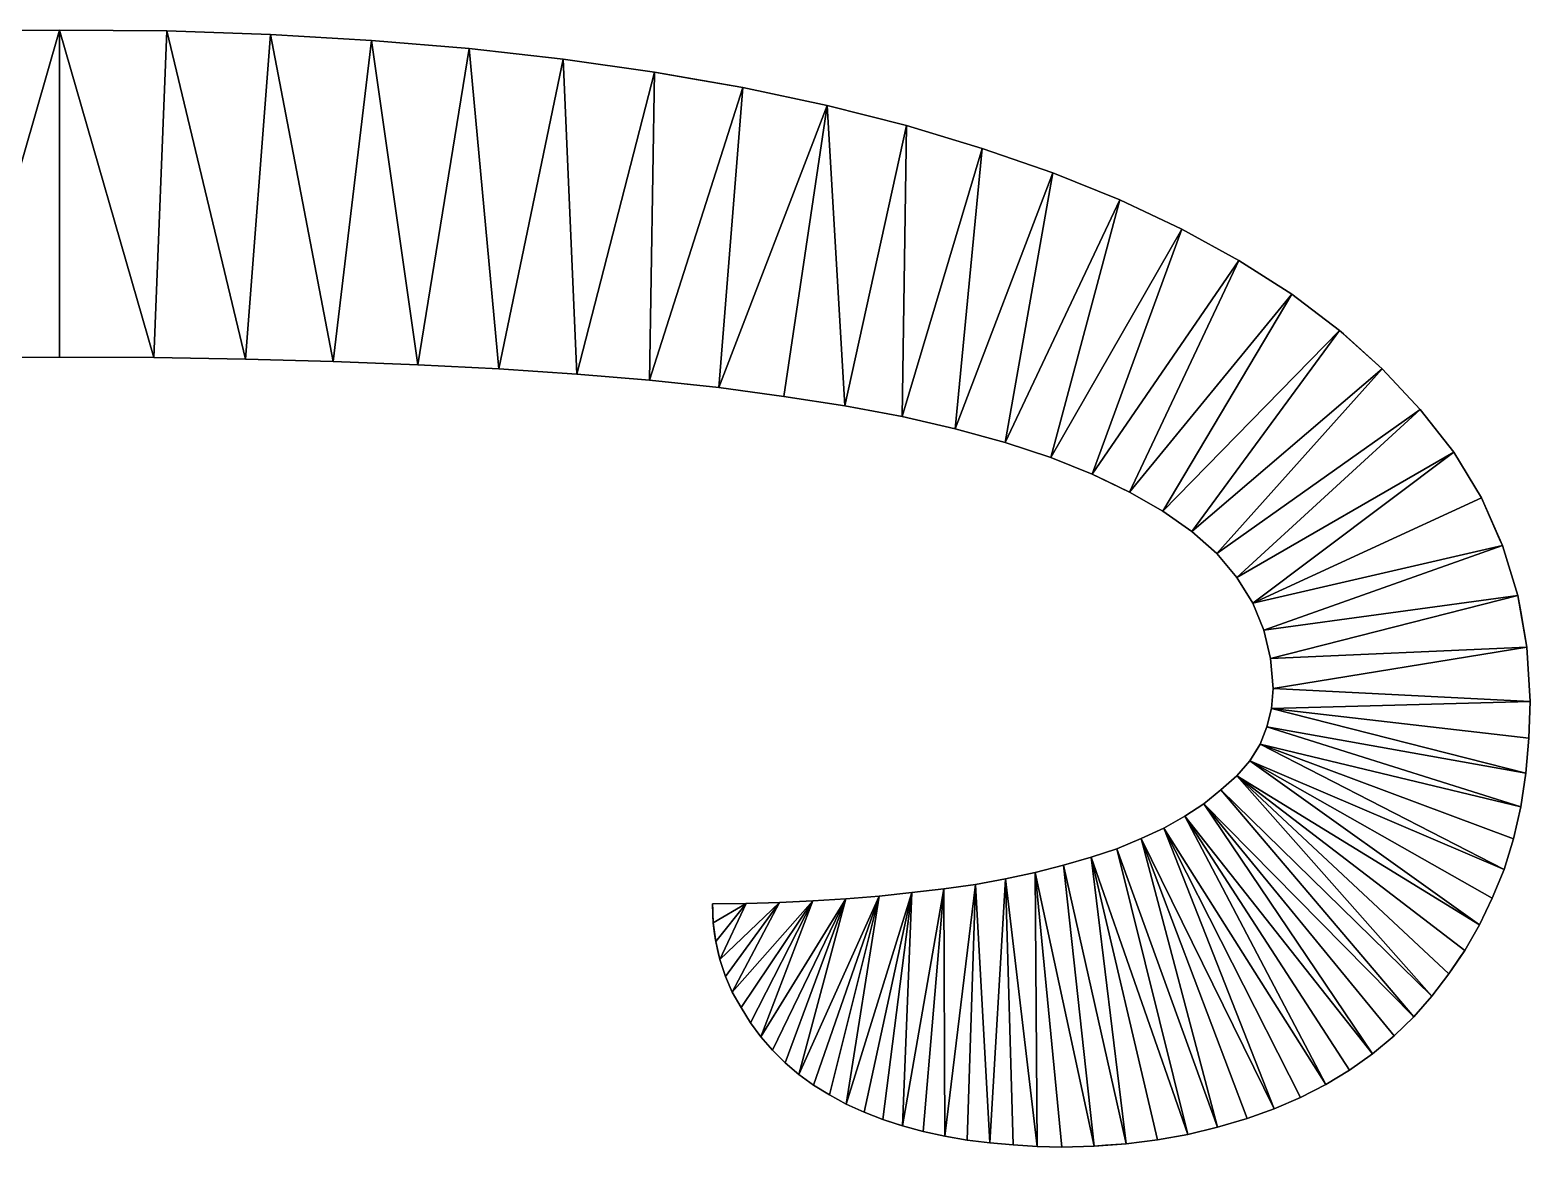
# Model space of a CAD drawing. Header units: inches. Extents: x 62 to 1153, y 3 to 780.
# Drawn here: x 408.933 to 412.634, y 225.635 to 228.391 of the extents above; entities that cross this region are included whole.
import ezdxf

# ---------------------------------------------------------------- set-up
doc = ezdxf.new("R2010")
doc.units = ezdxf.units.IN
doc.header["$MEASUREMENT"] = 0
doc.layers.add('ConstLine', color=6, linetype='Continuous')

msp = doc.modelspace()

# ---------------------------------------------------------------- linework, layer by layer
at = {"layer": 'ConstLine'}
for points in [[(408.7369, 228.3886, 5), (408.7729, 227.5816, 5), (409.0059, 228.3906, 5)], [(409.0059, 228.3906, 4), (408.7369, 228.3886, 4), (408.7369, 228.3886, 5)], [(409.0059, 228.3906, 4), (408.7369, 228.3886, 5), (409.0059, 228.3906, 5)], [(408.7729, 227.5816, 5), (409.0059, 227.5836, 5), (409.0059, 228.3906, 5)], [(409.2709, 228.3886, 5), (409.0059, 228.3906, 5), (409.2389, 227.5826, 5)], [(409.0059, 227.5836, 5), (409.2389, 227.5826, 5), (409.0059, 228.3906, 5)], [(409.2709, 228.3886, 4), (409.0059, 228.3906, 4), (409.0059, 228.3906, 5)], [(409.2709, 228.3886, 4), (409.0059, 228.3906, 5), (409.2709, 228.3886, 5)], [(409.2389, 227.5826, 5), (409.4649, 227.5786, 5), (409.2709, 228.3886, 5)], [(409.5269, 228.3796, 5), (409.2709, 228.3886, 5), (409.4649, 227.5786, 5)], [(409.5269, 228.3796, 4), (409.2709, 228.3886, 4), (409.2709, 228.3886, 5)], [(409.5269, 228.3796, 4), (409.2709, 228.3886, 5), (409.5269, 228.3796, 5)], [(409.4649, 227.5786, 5), (409.6809, 227.5726, 5), (409.5269, 228.3796, 5)], [(409.7759, 228.3646, 5), (409.5269, 228.3796, 5), (409.6809, 227.5726, 5)], [(409.7759, 228.3646, 4), (409.5269, 228.3796, 4), (409.5269, 228.3796, 5)], [(409.7759, 228.3646, 4), (409.5269, 228.3796, 5), (409.7759, 228.3646, 5)], [(409.6809, 227.5726, 5), (409.8899, 227.5646, 5), (409.7759, 228.3646, 5)], [(410.0169, 228.3446, 5), (409.7759, 228.3646, 5), (409.8899, 227.5646, 5)], [(410.0169, 228.3446, 4), (409.7759, 228.3646, 4), (409.7759, 228.3646, 5)], [(410.0169, 228.3446, 4), (409.7759, 228.3646, 5), (410.0169, 228.3446, 5)], [(409.8899, 227.5646, 5), (410.0899, 227.5546, 5), (410.0169, 228.3446, 5)], [(410.2489, 228.3186, 5), (410.0169, 228.3446, 5), (410.0899, 227.5546, 5)], [(410.2489, 228.3186, 4), (410.0169, 228.3446, 4), (410.0169, 228.3446, 5)], [(410.2489, 228.3186, 4), (410.0169, 228.3446, 5), (410.2489, 228.3186, 5)], [(410.0899, 227.5546, 5), (410.2819, 227.5416, 5), (410.2489, 228.3186, 5)], [(410.4739, 228.2866, 5), (410.2489, 228.3186, 5), (410.2819, 227.5416, 5)], [(410.4739, 228.2866, 4), (410.2489, 228.3186, 4), (410.2489, 228.3186, 5)], [(410.4739, 228.2866, 4), (410.2489, 228.3186, 5), (410.4739, 228.2866, 5)], [(410.2819, 227.5416, 5), (410.4619, 227.5266, 5), (410.4739, 228.2866, 5)], [(410.6919, 228.2486, 5), (410.4739, 228.2866, 5), (410.4619, 227.5266, 5)], [(410.5629, 228.2711, 4), (410.4739, 228.2866, 4), (410.4739, 228.2866, 5)], [(410.5629, 228.2711, 4), (410.4739, 228.2866, 5), (410.6919, 228.2486, 5)], [(410.6919, 228.2486, 4), (410.5629, 228.2711, 4), (410.6919, 228.2486, 5)], [(410.6919, 228.2486, 5), (410.4619, 227.5266, 5), (410.6329, 227.5086, 5)], [(410.6329, 227.5086, 5), (410.8999, 228.2046, 5), (410.6919, 228.2486, 5)], [(410.8999, 228.2046, 4), (410.6919, 228.2486, 4), (410.6919, 228.2486, 5)], [(410.8999, 228.2046, 4), (410.6919, 228.2486, 5), (410.8999, 228.2046, 5)], [(410.7929, 227.4866, 5), (410.8999, 228.2046, 5), (410.6329, 227.5086, 5)], [(410.7929, 227.4866, 5), (410.9439, 227.4636, 5), (410.8999, 228.2046, 5)], [(411.0959, 228.1546, 5), (410.8999, 228.2046, 5), (410.9439, 227.4636, 5)], [(411.0959, 228.1546, 4), (410.8999, 228.2046, 4), (410.8999, 228.2046, 5)], [(411.0959, 228.1546, 4), (410.8999, 228.2046, 5), (411.0959, 228.1546, 5)], [(410.9439, 227.4636, 5), (411.0849, 227.4366, 5), (411.0959, 228.1546, 5)], [(411.2819, 228.0986, 5), (411.0959, 228.1546, 5), (411.0849, 227.4366, 5)], [(411.2819, 228.0986, 4), (411.0959, 228.1546, 4), (411.0959, 228.1546, 5)], [(411.2819, 228.0986, 4), (411.0959, 228.1546, 5), (411.2819, 228.0986, 5)], [(411.0849, 227.4366, 5), (411.2159, 227.4066, 5), (411.2819, 228.0986, 5)], [(411.4569, 228.0386, 5), (411.2819, 228.0986, 5), (411.2159, 227.4066, 5)], [(411.4569, 228.0386, 4), (411.2819, 228.0986, 4), (411.2819, 228.0986, 5)], [(411.4569, 228.0386, 4), (411.2819, 228.0986, 5), (411.4569, 228.0386, 5)], [(411.2159, 227.4066, 5), (411.3389, 227.3726, 5), (411.4569, 228.0386, 5)], [(411.6219, 227.9716, 5), (411.4569, 228.0386, 5), (411.3389, 227.3726, 5)], [(411.6219, 227.9716, 4), (411.4569, 228.0386, 4), (411.4569, 228.0386, 5)], [(411.6219, 227.9716, 4), (411.4569, 228.0386, 5), (411.6219, 227.9716, 5)], [(411.3389, 227.3726, 5), (411.4519, 227.3356, 5), (411.6219, 227.9716, 5)], [(411.7749, 227.8996, 5), (411.6219, 227.9716, 5), (411.4519, 227.3356, 5)], [(411.7749, 227.8996, 4), (411.6219, 227.9716, 4), (411.6219, 227.9716, 5)], [(411.7749, 227.8996, 4), (411.6219, 227.9716, 5), (411.7749, 227.8996, 5)], [(411.4519, 227.3356, 5), (411.5539, 227.2946, 5), (411.7749, 227.8996, 5)], [(411.9159, 227.8216, 5), (411.7749, 227.8996, 5), (411.5539, 227.2946, 5)], [(411.9159, 227.8216, 4), (411.7749, 227.8996, 4), (411.7749, 227.8996, 5)], [(411.9159, 227.8216, 4), (411.7749, 227.8996, 5), (411.9159, 227.8216, 5)], [(411.5539, 227.2946, 5), (411.6459, 227.2506, 5), (411.9159, 227.8216, 5)], [(412.0459, 227.7386, 5), (411.9159, 227.8216, 5), (411.6459, 227.2506, 5)], [(412.0459, 227.7386, 4), (411.9159, 227.8216, 4), (411.9159, 227.8216, 5)], [(412.0459, 227.7386, 4), (411.9159, 227.8216, 5), (412.0459, 227.7386, 5)], [(411.6459, 227.2506, 5), (411.7279, 227.2036, 5), (412.0459, 227.7386, 5)], [(412.0459, 227.7386, 5), (411.7279, 227.2036, 5), (412.1639, 227.6496, 5)], [(412.1639, 227.6496, 4), (412.0459, 227.7386, 4), (412.0459, 227.7386, 5)], [(412.1639, 227.6496, 4), (412.0459, 227.7386, 5), (412.1639, 227.6496, 5)], [(411.7999, 227.1536, 5), (412.1639, 227.6496, 5), (411.7279, 227.2036, 5)], [(412.2689, 227.5546, 5), (412.1639, 227.6496, 5), (411.7999, 227.1536, 5)], [(412.1738, 227.6406, 4), (412.1639, 227.6496, 4), (412.1639, 227.6496, 5)], [(412.1639, 227.6496, 5), (412.2689, 227.5546, 5), (412.1738, 227.6406, 4)], [(412.2689, 227.5546, 4), (412.1738, 227.6406, 4), (412.2689, 227.5546, 5)], [(409.0059, 227.5836, 4), (409.0059, 227.5836, 5), (408.7729, 227.5816, 5)], [(409.0059, 227.5836, 4), (408.7729, 227.5816, 5), (408.7729, 227.5816, 4)], [(409.2389, 227.5826, 4), (409.2389, 227.5826, 5), (409.0059, 227.5836, 5)], [(409.2389, 227.5826, 4), (409.0059, 227.5836, 5), (409.0059, 227.5836, 4)], [(409.4649, 227.5786, 4), (409.4649, 227.5786, 5), (409.2389, 227.5826, 5)], [(409.4649, 227.5786, 4), (409.2389, 227.5826, 5), (409.2389, 227.5826, 4)], [(409.6809, 227.5726, 4), (409.6809, 227.5726, 5), (409.4649, 227.5786, 5)], [(409.6809, 227.5726, 4), (409.4649, 227.5786, 5), (409.4649, 227.5786, 4)], [(409.8899, 227.5646, 4), (409.8899, 227.5646, 5), (409.6809, 227.5726, 5)], [(409.8899, 227.5646, 4), (409.6809, 227.5726, 5), (409.6809, 227.5726, 4)], [(410.0899, 227.5546, 4), (410.0899, 227.5546, 5), (409.8899, 227.5646, 5)], [(410.0899, 227.5546, 4), (409.8899, 227.5646, 5), (409.8899, 227.5646, 4)], [(410.2819, 227.5416, 4), (410.2819, 227.5416, 5), (410.0899, 227.5546, 5)], [(410.2819, 227.5416, 4), (410.0899, 227.5546, 5), (410.0899, 227.5546, 4)], [(411.7999, 227.1536, 5), (411.8609, 227.0986, 5), (412.2689, 227.5546, 5)], [(412.3629, 227.4546, 5), (412.2689, 227.5546, 5), (411.8609, 227.0986, 5)], [(412.2689, 227.5546, 4), (412.2689, 227.5546, 5), (412.3629, 227.4546, 5)], [(412.2689, 227.5546, 4), (412.3629, 227.4546, 5), (412.3629, 227.4546, 4)], [(410.4619, 227.5266, 4), (410.4619, 227.5266, 5), (410.2819, 227.5416, 5)], [(410.4619, 227.5266, 4), (410.2819, 227.5416, 5), (410.2819, 227.5416, 4)], [(410.4619, 227.5266, 4), (410.5629, 227.516, 4), (410.4619, 227.5266, 5)], [(410.6329, 227.5086, 5), (410.4619, 227.5266, 5), (410.5629, 227.516, 4)], [(410.6329, 227.5086, 4), (410.6329, 227.5086, 5), (410.5629, 227.516, 4)], [(410.7929, 227.4866, 4), (410.7929, 227.4866, 5), (410.6329, 227.5086, 5)], [(410.7929, 227.4866, 4), (410.6329, 227.5086, 5), (410.6329, 227.5086, 4)], [(410.9439, 227.4636, 4), (410.9439, 227.4636, 5), (410.7929, 227.4866, 5)], [(410.9439, 227.4636, 4), (410.7929, 227.4866, 5), (410.7929, 227.4866, 4)], [(411.0849, 227.4366, 4), (411.0849, 227.4366, 5), (410.9439, 227.4636, 5)], [(411.0849, 227.4366, 4), (410.9439, 227.4636, 5), (410.9439, 227.4636, 4)], [(411.8609, 227.0986, 5), (411.9109, 227.0396, 5), (412.3629, 227.4546, 5)], [(412.4459, 227.3486, 5), (412.3629, 227.4546, 5), (411.9109, 227.0396, 5)], [(412.3629, 227.4546, 4), (412.3629, 227.4546, 5), (412.4459, 227.3486, 5)], [(412.3629, 227.4546, 4), (412.4459, 227.3486, 5), (412.4459, 227.3486, 4)], [(411.2159, 227.4066, 4), (411.2159, 227.4066, 5), (411.0849, 227.4366, 5)], [(411.2159, 227.4066, 4), (411.0849, 227.4366, 5), (411.0849, 227.4366, 4)], [(411.3389, 227.3726, 4), (411.3389, 227.3726, 5), (411.2159, 227.4066, 5)], [(411.3389, 227.3726, 4), (411.2159, 227.4066, 5), (411.2159, 227.4066, 4)], [(411.4519, 227.3356, 4), (411.4519, 227.3356, 5), (411.3389, 227.3726, 5)], [(411.4519, 227.3356, 4), (411.3389, 227.3726, 5), (411.3389, 227.3726, 4)], [(411.5539, 227.2946, 4), (411.5539, 227.2946, 5), (411.4519, 227.3356, 5)], [(411.5539, 227.2946, 4), (411.4519, 227.3356, 5), (411.4519, 227.3356, 4)], [(411.9109, 227.0396, 5), (411.9499, 226.9766, 5), (412.4459, 227.3486, 5)], [(412.5139, 227.2366, 5), (412.4459, 227.3486, 5), (411.9499, 226.9766, 5)], [(412.4459, 227.3486, 4), (412.4459, 227.3486, 5), (412.5139, 227.2366, 5)], [(412.4459, 227.3486, 4), (412.5139, 227.2366, 5), (412.5139, 227.2366, 4)], [(411.5539, 227.2946, 4), (411.5869, 227.2788, 4), (411.5539, 227.2946, 5)], [(411.6459, 227.2506, 5), (411.5539, 227.2946, 5), (411.5869, 227.2788, 4)], [(411.6459, 227.2506, 4), (411.6459, 227.2506, 5), (411.5869, 227.2788, 4)], [(411.7279, 227.2036, 4), (411.7279, 227.2036, 5), (411.6459, 227.2506, 5)], [(411.7279, 227.2036, 4), (411.6459, 227.2506, 5), (411.6459, 227.2506, 4)], [(412.5659, 227.1186, 5), (412.5139, 227.2366, 5), (411.9499, 226.9766, 5)], [(412.5139, 227.2366, 4), (412.5139, 227.2366, 5), (412.5614, 227.1286, 4)], [(412.5139, 227.2366, 5), (412.5659, 227.1186, 5), (412.5614, 227.1286, 4)], [(411.7999, 227.1536, 4), (411.7999, 227.1536, 5), (411.7279, 227.2036, 5)], [(411.7999, 227.1536, 4), (411.7279, 227.2036, 5), (411.7279, 227.2036, 4)], [(411.7999, 227.1536, 5), (411.7999, 227.1536, 4), (411.8276, 227.1286, 4)], [(411.7999, 227.1536, 5), (411.8276, 227.1286, 4), (411.8609, 227.0986, 5)], [(411.8609, 227.0986, 4), (411.8609, 227.0986, 5), (411.8276, 227.1286, 4)], [(411.9499, 226.9766, 5), (411.9769, 226.9096, 5), (412.5659, 227.1186, 5)], [(412.6039, 226.9956, 5), (412.5659, 227.1186, 5), (411.9769, 226.9096, 5)], [(412.5659, 227.1186, 4), (412.5614, 227.1286, 4), (412.5659, 227.1186, 5)], [(412.5659, 227.1186, 4), (412.5659, 227.1186, 5), (412.6039, 226.9956, 5)], [(412.5659, 227.1186, 4), (412.6039, 226.9956, 5), (412.6039, 226.9956, 4)], [(411.8609, 227.0986, 4), (411.9109, 227.0396, 4), (411.9109, 227.0396, 5)], [(411.8609, 227.0986, 4), (411.9109, 227.0396, 5), (411.8609, 227.0986, 5)], [(411.9109, 227.0396, 4), (411.9499, 226.9766, 4), (411.9499, 226.9766, 5)], [(411.9109, 227.0396, 4), (411.9499, 226.9766, 5), (411.9109, 227.0396, 5)], [(411.9499, 226.9766, 4), (411.9769, 226.9096, 4), (411.9769, 226.9096, 5)], [(411.9499, 226.9766, 4), (411.9769, 226.9096, 5), (411.9499, 226.9766, 5)], [(411.9769, 226.9096, 5), (411.9939, 226.8396, 5), (412.6039, 226.9956, 5)], [(412.6259, 226.8676, 5), (412.6039, 226.9956, 5), (411.9939, 226.8396, 5)], [(412.6259, 226.8676, 5), (412.6109, 226.9549, 4), (412.6039, 226.9956, 5)], [(412.6039, 226.9956, 4), (412.6039, 226.9956, 5), (412.6109, 226.9549, 4)], [(412.6259, 226.8676, 5), (412.6259, 226.8676, 4), (412.6109, 226.9549, 4)], [(411.9769, 226.9096, 4), (411.9939, 226.8396, 4), (411.9939, 226.8396, 5)], [(411.9769, 226.9096, 4), (411.9939, 226.8396, 5), (411.9769, 226.9096, 5)], [(411.9939, 226.8396, 5), (411.9999, 226.7656, 5), (412.6259, 226.8676, 5)], [(412.6339, 226.7336, 5), (412.6259, 226.8676, 5), (411.9999, 226.7656, 5)], [(412.6259, 226.8676, 4), (412.6259, 226.8676, 5), (412.6339, 226.7336, 5)], [(412.6259, 226.8676, 4), (412.6339, 226.7336, 5), (412.6339, 226.7336, 4)], [(411.9939, 226.8396, 4), (411.9999, 226.7656, 4), (411.9999, 226.7656, 5)], [(411.9939, 226.8396, 4), (411.9999, 226.7656, 5), (411.9939, 226.8396, 5)], [(411.9999, 226.7656, 5), (411.9959, 226.7166, 5), (412.6339, 226.7336, 5)], [(411.9999, 226.7656, 4), (411.9959, 226.7166, 4), (411.9959, 226.7166, 5)], [(411.9999, 226.7656, 4), (411.9959, 226.7166, 5), (411.9999, 226.7656, 5)], [(411.9959, 226.7166, 5), (411.9849, 226.6716, 5), (412.6239, 226.5566, 5)], [(411.9959, 226.7166, 4), (411.9849, 226.6716, 4), (411.9849, 226.6716, 5)], [(411.9959, 226.7166, 4), (411.9849, 226.6716, 5), (411.9959, 226.7166, 5)], [(412.6309, 226.6436, 5), (412.6339, 226.7336, 5), (411.9959, 226.7166, 5)], [(412.6239, 226.5566, 5), (412.6309, 226.6436, 5), (411.9959, 226.7166, 5)], [(412.6339, 226.7336, 4), (412.6339, 226.7336, 5), (412.6309, 226.6436, 5)], [(412.6339, 226.7336, 4), (412.6309, 226.6436, 5), (412.6309, 226.6436, 4)], [(411.9679, 226.6286, 5), (412.6109, 226.4736, 5), (411.9849, 226.6716, 5)], [(411.9849, 226.6716, 4), (411.9679, 226.6286, 4), (411.9679, 226.6286, 5)], [(411.9849, 226.6716, 4), (411.9679, 226.6286, 5), (411.9849, 226.6716, 5)], [(412.6239, 226.5566, 5), (411.9849, 226.6716, 5), (412.6109, 226.4736, 5)], [(411.9429, 226.5876, 5), (412.5699, 226.3196, 5), (411.9679, 226.6286, 5)], [(411.9429, 226.5876, 5), (411.9679, 226.6286, 5), (411.9605, 226.6166, 4)], [(411.9679, 226.6286, 4), (411.9605, 226.6166, 4), (411.9679, 226.6286, 5)], [(412.6109, 226.4736, 5), (411.9679, 226.6286, 5), (412.5929, 226.3946, 5)], [(412.5929, 226.3946, 5), (411.9679, 226.6286, 5), (412.5699, 226.3196, 5)], [(412.6309, 226.6436, 4), (412.6309, 226.6436, 5), (412.6239, 226.5566, 5)], [(412.6309, 226.6436, 4), (412.6239, 226.5566, 5), (412.6239, 226.5566, 4)], [(411.9605, 226.6166, 4), (411.9429, 226.5876, 4), (411.9429, 226.5876, 5)], [(411.9429, 226.5876, 5), (411.9109, 226.5506, 5), (412.5089, 226.1826, 5)], [(411.9429, 226.5876, 4), (411.9109, 226.5506, 4), (411.9109, 226.5506, 5)], [(411.9429, 226.5876, 4), (411.9109, 226.5506, 5), (411.9429, 226.5876, 5)], [(412.5089, 226.1826, 5), (412.5409, 226.2486, 5), (411.9429, 226.5876, 5)], [(411.9429, 226.5876, 5), (412.5409, 226.2486, 5), (412.5699, 226.3196, 5)], [(412.6239, 226.5566, 4), (412.6239, 226.5566, 5), (412.6109, 226.4736, 5)], [(412.6239, 226.5566, 4), (412.6109, 226.4736, 5), (412.6109, 226.4736, 4)], [(411.8709, 226.5156, 5), (411.8289, 226.4816, 5), (412.3469, 225.9556, 5)], [(411.8709, 226.5156, 4), (411.8289, 226.4816, 4), (411.8289, 226.4816, 5)], [(411.8709, 226.5156, 4), (411.8289, 226.4816, 5), (411.8709, 226.5156, 5)], [(411.9109, 226.5506, 5), (411.8709, 226.5156, 5), (412.3919, 226.0066, 5)], [(411.9109, 226.5506, 4), (411.8709, 226.5156, 4), (411.8709, 226.5156, 5)], [(411.9109, 226.5506, 4), (411.8709, 226.5156, 5), (411.9109, 226.5506, 5)], [(412.3469, 225.9556, 5), (412.3919, 226.0066, 5), (411.8709, 226.5156, 5)], [(412.3919, 226.0066, 5), (412.4339, 226.0616, 5), (411.9109, 226.5506, 5)], [(412.4339, 226.0616, 5), (412.4729, 226.1196, 5), (411.9109, 226.5506, 5)], [(412.4729, 226.1196, 5), (412.5089, 226.1826, 5), (411.9109, 226.5506, 5)], [(411.8289, 226.4816, 5), (411.7819, 226.4506, 5), (412.2449, 225.8646, 5)], [(411.8289, 226.4816, 4), (411.7819, 226.4506, 4), (411.7819, 226.4506, 5)], [(411.8289, 226.4816, 4), (411.7819, 226.4506, 5), (411.8289, 226.4816, 5)], [(412.2449, 225.8646, 5), (412.2989, 225.9086, 5), (411.8289, 226.4816, 5)], [(412.2989, 225.9086, 5), (412.3469, 225.9556, 5), (411.8289, 226.4816, 5)], [(411.7819, 226.4506, 5), (411.7309, 226.4216, 5), (412.1299, 225.7886, 5)], [(411.7819, 226.4506, 4), (411.7309, 226.4216, 4), (411.7309, 226.4216, 5)], [(411.7819, 226.4506, 4), (411.7309, 226.4216, 5), (411.7819, 226.4506, 5)], [(412.1299, 225.7886, 5), (412.1889, 225.8246, 5), (411.7819, 226.4506, 5)], [(412.1889, 225.8246, 5), (412.2449, 225.8646, 5), (411.7819, 226.4506, 5)], [(412.6109, 226.4736, 5), (412.5929, 226.3946, 5), (412.5929, 226.3946, 4)], [(412.6109, 226.4736, 5), (412.5929, 226.3946, 4), (412.6109, 226.4736, 4)], [(411.7309, 226.4216, 5), (411.6749, 226.3956, 5), (412.0029, 225.7286, 5)], [(411.7309, 226.4216, 4), (411.6749, 226.3956, 4), (411.6749, 226.3956, 5)], [(411.7309, 226.4216, 4), (411.6749, 226.3956, 5), (411.7309, 226.4216, 5)], [(412.0679, 225.7566, 5), (412.1299, 225.7886, 5), (411.7309, 226.4216, 5)], [(412.0029, 225.7286, 5), (412.0679, 225.7566, 5), (411.7309, 226.4216, 5)], [(411.6149, 226.3706, 5), (411.5509, 226.3496, 5), (411.7899, 225.6656, 5)], [(411.6149, 226.3706, 4), (411.5509, 226.3496, 4), (411.5509, 226.3496, 5)], [(411.6149, 226.3706, 4), (411.5509, 226.3496, 5), (411.6149, 226.3706, 5)], [(411.6749, 226.3956, 5), (411.6149, 226.3706, 5), (411.8629, 225.6836, 5)], [(411.6749, 226.3956, 4), (411.6149, 226.3706, 4), (411.6149, 226.3706, 5)], [(411.6749, 226.3956, 4), (411.6149, 226.3706, 5), (411.6749, 226.3956, 5)], [(411.7899, 225.6656, 5), (411.8629, 225.6836, 5), (411.6149, 226.3706, 5)], [(411.9359, 225.7046, 5), (412.0029, 225.7286, 5), (411.6749, 226.3956, 5)], [(411.8629, 225.6836, 5), (411.9359, 225.7046, 5), (411.6749, 226.3956, 5)], [(412.5929, 226.3946, 4), (412.5929, 226.3946, 5), (412.5699, 226.3196, 5)], [(412.5929, 226.3946, 4), (412.5699, 226.3196, 5), (412.5699, 226.3196, 4)], [(411.5509, 226.3496, 5), (411.4829, 226.3296, 5), (411.6379, 225.6426, 5)], [(411.5509, 226.3496, 4), (411.4829, 226.3296, 4), (411.4829, 226.3296, 5)], [(411.5509, 226.3496, 4), (411.4829, 226.3296, 5), (411.5509, 226.3496, 5)], [(411.7149, 225.6526, 5), (411.7899, 225.6656, 5), (411.5509, 226.3496, 5)], [(411.6379, 225.6426, 5), (411.7149, 225.6526, 5), (411.5509, 226.3496, 5)], [(411.3399, 226.2966, 5), (411.2659, 226.2826, 5), (411.3009, 225.6446, 5)], [(411.3399, 226.2966, 4), (411.2659, 226.2826, 4), (411.2659, 226.2826, 5)], [(411.3399, 226.2966, 4), (411.2659, 226.2826, 5), (411.3399, 226.2966, 5)], [(411.3009, 225.6446, 5), (411.3589, 225.6396, 5), (411.3399, 226.2966, 5)], [(411.3399, 226.2966, 5), (411.4179, 225.6356, 5), (411.4129, 226.3116, 5)], [(411.4129, 226.3116, 4), (411.3399, 226.2966, 4), (411.3399, 226.2966, 5)], [(411.4129, 226.3116, 4), (411.3399, 226.2966, 5), (411.4129, 226.3116, 5)], [(411.3589, 225.6396, 5), (411.4179, 225.6356, 5), (411.3399, 226.2966, 5)], [(411.4129, 226.3116, 5), (411.5589, 225.6366, 5), (411.4829, 226.3296, 5)], [(411.4829, 226.3296, 4), (411.4129, 226.3116, 4), (411.4129, 226.3116, 5)], [(411.4829, 226.3296, 4), (411.4129, 226.3116, 5), (411.4829, 226.3296, 5)], [(411.5589, 225.6366, 5), (411.4129, 226.3116, 5), (411.4789, 225.6346, 5)], [(411.4789, 225.6346, 5), (411.4129, 226.3116, 5), (411.4179, 225.6356, 5)], [(411.6379, 225.6426, 5), (411.4829, 226.3296, 5), (411.5589, 225.6366, 5)], [(412.5699, 226.3196, 4), (412.5699, 226.3196, 5), (412.5409, 226.2486, 5)], [(412.5699, 226.3196, 4), (412.5409, 226.2486, 5), (412.5409, 226.2486, 4)], [(410.9469, 225.7406, 5), (410.9909, 225.7206, 5), (411.1089, 226.2626, 5)], [(411.1089, 226.2626, 5), (411.0279, 226.2536, 5), (410.9469, 225.7406, 5)], [(410.9909, 225.7206, 5), (411.0369, 225.7026, 5), (411.1089, 226.2626, 5)], [(411.1089, 226.2626, 4), (411.0279, 226.2536, 4), (411.0279, 226.2536, 5)], [(411.1089, 226.2626, 4), (411.0279, 226.2536, 5), (411.1089, 226.2626, 5)], [(411.0369, 225.7026, 5), (411.0859, 225.6866, 5), (411.1089, 226.2626, 5)], [(411.1879, 226.2716, 5), (411.1089, 226.2626, 5), (411.0859, 225.6866, 5)], [(411.0859, 225.6866, 5), (411.1369, 225.6726, 5), (411.1879, 226.2716, 5)], [(411.1879, 226.2716, 4), (411.1089, 226.2626, 4), (411.1089, 226.2626, 5)], [(411.1879, 226.2716, 4), (411.1089, 226.2626, 5), (411.1879, 226.2716, 5)], [(411.1369, 225.6726, 5), (411.1899, 225.6616, 5), (411.1879, 226.2716, 5)], [(411.2659, 226.2826, 5), (411.1879, 226.2716, 5), (411.1899, 225.6616, 5)], [(411.2659, 226.2826, 4), (411.1879, 226.2716, 4), (411.1879, 226.2716, 5)], [(411.2659, 226.2826, 4), (411.1879, 226.2716, 5), (411.2659, 226.2826, 5)], [(411.1899, 225.6616, 5), (411.2449, 225.6516, 5), (411.2659, 226.2826, 5)], [(411.2449, 225.6516, 5), (411.3009, 225.6446, 5), (411.2659, 226.2826, 5)], [(410.6169, 226.2346, 5), (410.6189, 226.1876, 5), (410.6999, 226.2356, 5)], [(410.6999, 226.2356, 4), (410.6169, 226.2346, 4), (410.6169, 226.2346, 5)], [(410.6999, 226.2356, 4), (410.6169, 226.2346, 5), (410.6999, 226.2356, 5)], [(410.6169, 226.2346, 4), (410.6169, 226.2336, 4), (410.6169, 226.2346, 5)], [(410.6171, 226.2297, 4), (410.6172, 226.2263, 4), (410.6169, 226.2346, 5)], [(410.6169, 226.2336, 4), (410.6171, 226.2297, 4), (410.6169, 226.2346, 5)], [(410.6172, 226.2263, 4), (410.6175, 226.2186, 4), (410.6169, 226.2346, 5)], [(410.6175, 226.2186, 4), (410.618, 226.2081, 4), (410.6169, 226.2346, 5)], [(410.6189, 226.1876, 5), (410.6169, 226.2346, 5), (410.618, 226.2081, 4)], [(410.6189, 226.1876, 5), (410.6249, 226.1416, 5), (410.6999, 226.2356, 5)], [(410.6249, 226.1416, 5), (410.6349, 226.0976, 5), (410.6999, 226.2356, 5)], [(410.7819, 226.2376, 5), (410.6999, 226.2356, 5), (410.6349, 226.0976, 5)], [(410.6349, 226.0976, 5), (410.6489, 226.0556, 5), (410.7819, 226.2376, 5)], [(410.6489, 226.0556, 5), (410.6659, 226.0166, 5), (410.7819, 226.2376, 5)], [(410.8649, 226.2416, 5), (410.7819, 226.2376, 5), (410.6659, 226.0166, 5)], [(410.6659, 226.0166, 5), (410.6879, 225.9786, 5), (410.8649, 226.2416, 5)], [(410.6879, 225.9786, 5), (410.7109, 225.9406, 5), (410.8649, 226.2416, 5)], [(410.7819, 226.2376, 4), (410.6999, 226.2356, 4), (410.6999, 226.2356, 5)], [(410.7819, 226.2376, 4), (410.6999, 226.2356, 5), (410.7819, 226.2376, 5)], [(410.7109, 225.9406, 5), (410.7359, 225.9066, 5), (410.8649, 226.2416, 5)], [(410.9459, 226.2466, 5), (410.8649, 226.2416, 5), (410.7359, 225.9066, 5)], [(410.7359, 225.9066, 5), (410.7649, 225.8736, 5), (410.9459, 226.2466, 5)], [(410.7649, 225.8736, 5), (410.7959, 225.8426, 5), (410.9459, 226.2466, 5)], [(410.8649, 226.2416, 4), (410.7819, 226.2376, 4), (410.7819, 226.2376, 5)], [(410.8649, 226.2416, 4), (410.7819, 226.2376, 5), (410.8649, 226.2416, 5)], [(410.7959, 225.8426, 5), (410.8299, 225.8136, 5), (410.9459, 226.2466, 5)], [(411.0279, 226.2536, 5), (410.9459, 226.2466, 5), (410.8299, 225.8136, 5)], [(410.8299, 225.8136, 5), (410.8659, 225.7876, 5), (411.0279, 226.2536, 5)], [(410.9459, 226.2466, 4), (410.8649, 226.2416, 4), (410.8649, 226.2416, 5)], [(410.9459, 226.2466, 4), (410.8649, 226.2416, 5), (410.9459, 226.2466, 5)], [(410.8659, 225.7876, 5), (410.9059, 225.7636, 5), (411.0279, 226.2536, 5)], [(410.9059, 225.7636, 5), (410.9469, 225.7406, 5), (411.0279, 226.2536, 5)], [(411.0279, 226.2536, 4), (410.9459, 226.2466, 4), (410.9459, 226.2466, 5)], [(411.0279, 226.2536, 4), (410.9459, 226.2466, 5), (411.0279, 226.2536, 5)], [(412.5409, 226.2486, 4), (412.5409, 226.2486, 5), (412.5089, 226.1826, 5)], [(412.5409, 226.2486, 4), (412.5089, 226.1826, 5), (412.5089, 226.1826, 4)], [(410.618, 226.2081, 4), (410.618, 226.2067, 4), (410.6189, 226.1876, 5)], [(410.618, 226.2067, 4), (410.6187, 226.1914, 4), (410.6189, 226.1876, 5)], [(410.6187, 226.1914, 4), (410.6189, 226.1876, 4), (410.6189, 226.1876, 5)], [(410.6189, 226.1876, 4), (410.6223, 226.1609, 4), (410.6189, 226.1876, 5)], [(410.6223, 226.1609, 4), (410.6249, 226.1416, 5), (410.6189, 226.1876, 5)], [(412.5089, 226.1826, 4), (412.5089, 226.1826, 5), (412.4729, 226.1196, 5)], [(412.5089, 226.1826, 4), (412.4729, 226.1196, 5), (412.4729, 226.1196, 4)], [(410.6223, 226.1609, 4), (410.6238, 226.1495, 4), (410.6249, 226.1416, 5)], [(410.6238, 226.1495, 4), (410.6249, 226.1416, 4), (410.6249, 226.1416, 5)], [(410.6249, 226.1416, 4), (410.6319, 226.1108, 4), (410.6249, 226.1416, 5)], [(410.6249, 226.1416, 5), (410.6319, 226.1108, 4), (410.6349, 226.0976, 5)], [(410.6333, 226.1046, 4), (410.6349, 226.0976, 5), (410.6319, 226.1108, 4)], [(412.4729, 226.1196, 5), (412.4339, 226.0616, 5), (412.4628, 226.1046, 4)], [(412.4729, 226.1196, 4), (412.4729, 226.1196, 5), (412.4628, 226.1046, 4)], [(410.6333, 226.1046, 4), (410.6349, 226.0976, 4), (410.6349, 226.0976, 5)], [(410.6349, 226.0976, 4), (410.6489, 226.0556, 4), (410.6489, 226.0556, 5)], [(410.6349, 226.0976, 4), (410.6489, 226.0556, 5), (410.6349, 226.0976, 5)], [(412.4339, 226.0616, 4), (412.4628, 226.1046, 4), (412.4339, 226.0616, 5)], [(410.6489, 226.0556, 4), (410.6659, 226.0166, 4), (410.6659, 226.0166, 5)], [(410.6489, 226.0556, 4), (410.6659, 226.0166, 5), (410.6489, 226.0556, 5)], [(412.4339, 226.0616, 4), (412.4339, 226.0616, 5), (412.3919, 226.0066, 5)], [(412.4339, 226.0616, 4), (412.3919, 226.0066, 5), (412.3919, 226.0066, 4)], [(410.6659, 226.0166, 4), (410.6879, 225.9786, 4), (410.6879, 225.9786, 5)], [(410.6659, 226.0166, 4), (410.6879, 225.9786, 5), (410.6659, 226.0166, 5)], [(412.3919, 226.0066, 4), (412.3919, 226.0066, 5), (412.3469, 225.9556, 5)], [(412.3919, 226.0066, 4), (412.3469, 225.9556, 5), (412.3469, 225.9556, 4)], [(410.6879, 225.9786, 4), (410.7109, 225.9406, 4), (410.7109, 225.9406, 5)], [(410.6879, 225.9786, 4), (410.7109, 225.9406, 5), (410.6879, 225.9786, 5)], [(410.7109, 225.9406, 4), (410.7359, 225.9066, 4), (410.7359, 225.9066, 5)], [(410.7109, 225.9406, 4), (410.7359, 225.9066, 5), (410.7109, 225.9406, 5)], [(412.3469, 225.9556, 4), (412.3469, 225.9556, 5), (412.2989, 225.9086, 5)], [(412.3469, 225.9556, 4), (412.2989, 225.9086, 5), (412.2989, 225.9086, 4)], [(410.7359, 225.9066, 4), (410.7649, 225.8736, 4), (410.7649, 225.8736, 5)], [(410.7359, 225.9066, 4), (410.7649, 225.8736, 5), (410.7359, 225.9066, 5)], [(412.2989, 225.9086, 4), (412.2989, 225.9086, 5), (412.2449, 225.8646, 5)], [(412.2989, 225.9086, 4), (412.2449, 225.8646, 5), (412.2449, 225.8646, 4)], [(410.7649, 225.8736, 4), (410.7959, 225.8426, 4), (410.7959, 225.8426, 5)], [(410.7649, 225.8736, 4), (410.7959, 225.8426, 5), (410.7649, 225.8736, 5)], [(412.2449, 225.8646, 4), (412.2449, 225.8646, 5), (412.1889, 225.8246, 5)], [(412.2449, 225.8646, 4), (412.1889, 225.8246, 5), (412.1889, 225.8246, 4)], [(410.8299, 225.8136, 4), (410.8299, 225.8136, 5), (410.7959, 225.8426, 5)], [(410.8299, 225.8136, 4), (410.7959, 225.8426, 5), (410.7959, 225.8426, 4)], [(410.8659, 225.7876, 4), (410.8659, 225.7876, 5), (410.8299, 225.8136, 5)], [(410.8659, 225.7876, 4), (410.8299, 225.8136, 5), (410.8299, 225.8136, 4)], [(412.1889, 225.8246, 4), (412.1889, 225.8246, 5), (412.1299, 225.7886, 5)], [(412.1889, 225.8246, 4), (412.1299, 225.7886, 5), (412.1299, 225.7886, 4)], [(410.9059, 225.7636, 4), (410.9059, 225.7636, 5), (410.8659, 225.7876, 5)], [(410.9059, 225.7636, 4), (410.8659, 225.7876, 5), (410.8659, 225.7876, 4)], [(412.1299, 225.7886, 4), (412.1299, 225.7886, 5), (412.0679, 225.7566, 5)], [(412.1299, 225.7886, 4), (412.0679, 225.7566, 5), (412.0679, 225.7566, 4)], [(410.9469, 225.7406, 4), (410.9469, 225.7406, 5), (410.9059, 225.7636, 5)], [(410.9469, 225.7406, 4), (410.9059, 225.7636, 5), (410.9059, 225.7636, 4)], [(410.9909, 225.7206, 4), (410.9909, 225.7206, 5), (410.9469, 225.7406, 5)], [(410.9909, 225.7206, 4), (410.9469, 225.7406, 5), (410.9469, 225.7406, 4)], [(412.0679, 225.7566, 4), (412.0679, 225.7566, 5), (412.0029, 225.7286, 5)], [(412.0679, 225.7566, 4), (412.0029, 225.7286, 5), (412.0029, 225.7286, 4)], [(411.0369, 225.7026, 4), (411.0369, 225.7026, 5), (410.9909, 225.7206, 5)], [(411.0369, 225.7026, 4), (410.9909, 225.7206, 5), (410.9909, 225.7206, 4)], [(411.0369, 225.7026, 4), (411.0749, 225.6902, 4), (411.0369, 225.7026, 5)], [(411.0859, 225.6866, 5), (411.0369, 225.7026, 5), (411.0749, 225.6902, 4)], [(411.9359, 225.7046, 4), (411.9359, 225.7046, 5), (411.8629, 225.6836, 5)], [(411.9359, 225.7046, 4), (411.8629, 225.6836, 5), (411.8629, 225.6836, 4)], [(412.0029, 225.7286, 4), (412.0029, 225.7286, 5), (411.9359, 225.7046, 5)], [(412.0029, 225.7286, 4), (411.9359, 225.7046, 5), (411.9359, 225.7046, 4)], [(411.0859, 225.6866, 4), (411.0859, 225.6866, 5), (411.0749, 225.6902, 4)], [(411.1369, 225.6726, 4), (411.1369, 225.6726, 5), (411.0859, 225.6866, 5)], [(411.1369, 225.6726, 4), (411.0859, 225.6866, 5), (411.0859, 225.6866, 4)], [(411.1899, 225.6616, 4), (411.1899, 225.6616, 5), (411.1369, 225.6726, 5)], [(411.1899, 225.6616, 4), (411.1369, 225.6726, 5), (411.1369, 225.6726, 4)], [(411.7899, 225.6656, 4), (411.7899, 225.6656, 5), (411.7149, 225.6526, 5)], [(411.7899, 225.6656, 4), (411.7149, 225.6526, 5), (411.7149, 225.6526, 4)], [(411.8629, 225.6836, 4), (411.8629, 225.6836, 5), (411.7899, 225.6656, 5)], [(411.8629, 225.6836, 4), (411.7899, 225.6656, 5), (411.7899, 225.6656, 4)], [(411.2449, 225.6516, 4), (411.2449, 225.6516, 5), (411.1899, 225.6616, 5)], [(411.2449, 225.6516, 4), (411.1899, 225.6616, 5), (411.1899, 225.6616, 4)], [(411.3009, 225.6446, 4), (411.3009, 225.6446, 5), (411.2449, 225.6516, 5)], [(411.3009, 225.6446, 4), (411.2449, 225.6516, 5), (411.2449, 225.6516, 4)], [(411.3589, 225.6396, 4), (411.3589, 225.6396, 5), (411.3009, 225.6446, 5)], [(411.3589, 225.6396, 4), (411.3009, 225.6446, 5), (411.3009, 225.6446, 4)], [(411.4179, 225.6356, 4), (411.4179, 225.6356, 5), (411.3589, 225.6396, 5)], [(411.4179, 225.6356, 4), (411.3589, 225.6396, 5), (411.3589, 225.6396, 4)], [(411.4789, 225.6346, 4), (411.4789, 225.6346, 5), (411.4179, 225.6356, 5)], [(411.4789, 225.6346, 4), (411.4179, 225.6356, 5), (411.4179, 225.6356, 4)], [(411.5589, 225.6366, 4), (411.5589, 225.6366, 5), (411.4789, 225.6346, 5)], [(411.5589, 225.6366, 4), (411.4789, 225.6346, 5), (411.4789, 225.6346, 4)], [(411.6379, 225.6426, 5), (411.5589, 225.6366, 5), (411.5869, 225.6388, 4)], [(411.5589, 225.6366, 4), (411.5869, 225.6388, 4), (411.5589, 225.6366, 5)], [(411.6379, 225.6426, 4), (411.6379, 225.6426, 5), (411.5869, 225.6388, 4)], [(411.7149, 225.6526, 4), (411.7149, 225.6526, 5), (411.6379, 225.6426, 5)], [(411.7149, 225.6526, 4), (411.6379, 225.6426, 5), (411.6379, 225.6426, 4)]]:
    msp.add_3dface(points, dxfattribs=at)

doc.saveas('drawing.dxf')
